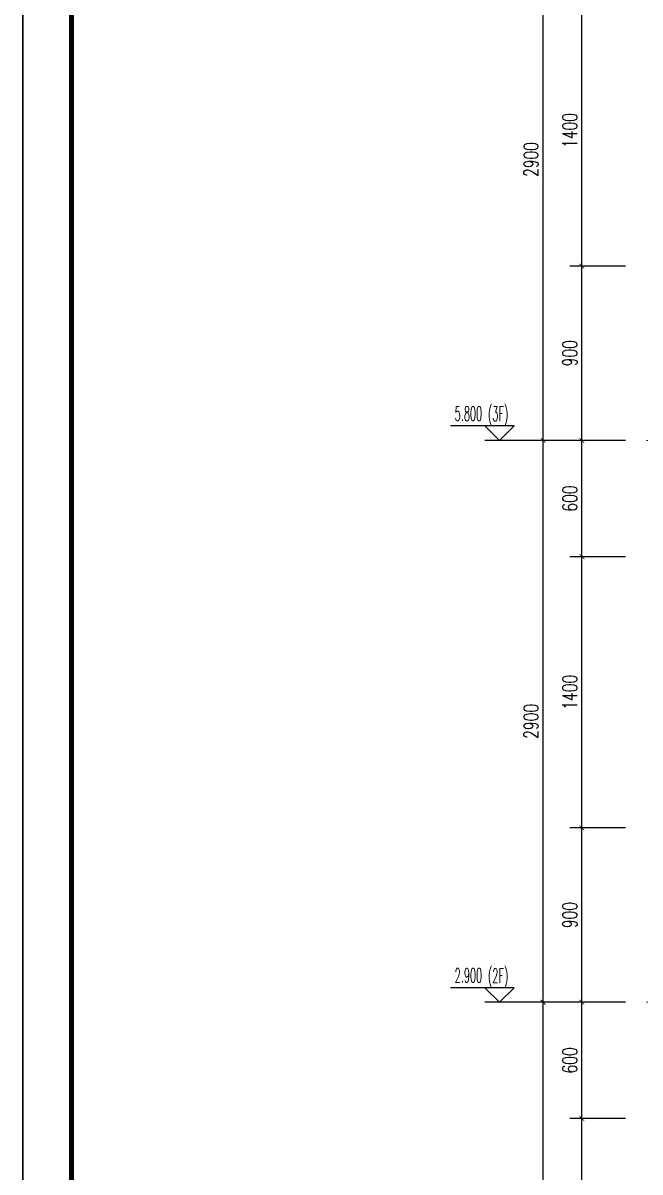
# Model space of a CAD drawing. Extents: x -655480 to 203344, y -294099 to 287156.
# Drawn here: x 140628 to 143812, y 125308 to 131239 of the extents above; entities that cross this region are included whole.
import ezdxf

# ---------------------------------------------------------------- set-up
doc = ezdxf.new("R2010")
doc.units = 0
doc.header["$LTSCALE"] = 1000
doc.linetypes.add('DOTE', pattern=[2.42, 2, -0.2, 0.02, -0.2])
doc.layers.get('0').update_dxf_attribs({"linetype": 'CONTINUOUS'})
doc.layers.get('DEFPOINTS').update_dxf_attribs({"linetype": 'CONTINUOUS'})
for name, color, linetype in [('DIM_ELEV', 3, 'CONTINUOUS'), ('PUB_DIM', 3, 'CONTINUOUS'), ('PUB_TEXT', 2, 'CONTINUOUS')]:
    doc.layers.add(name, color=color, linetype=linetype)
doc.layers.add('DOTE', color=19, linetype='DOTE', lineweight=9)
doc.layers.add('图框', color=9, linetype='CONTINUOUS', lineweight=18)
doc.layers.add('yichutu', color=7, linetype='CONTINUOUS', true_color=0xffffff)
doc.styles.add('_TCH_DIM', font='SIMPLEX.shx', dxfattribs={"width": 0.7, "bigfont": 'GBCBIG.shx'})
doc.styles.add('_TCH_DIM_T3', font='SIMPLEX', dxfattribs={"width": 0.705882, "bigfont": 'GBCBIG'})
doc.dimstyles.new('_TCH_ARCH&&25', dxfattribs={"dimtxt": 74.375, "dimasz": 25, "dimexe": 62.5, "dimexo": 75, "dimgap": 25, "dimtad": 1, "dimdec": 0, "dimzin": 0, "dimdsep": 46, "dimtxsty": '_TCH_DIM_T3', "dimblk": 'ARCHTICK', "dimcen": 0.09, "dimclrt": 7, "dimazin": 0, "dimtfac": 1, "dimtdec": 0, "dimtix": 1, "dimtmove": 2, "dimatfit": 3, "dimldrblk": 'ARCHTICK', "dimfxl": 1, "dimtolj": 1, "dimtzin": 0, "dimarcsym": 0})

# ---------------------------------------------------------------- blocks, each defined once
blk = doc.blocks.new('GFDDDDRG')
at = {"layer": '图框'}
blk.add_lwpolyline([(923310, -107437), (923310, -159999), (893610, -159999), (893610, -107437)], close=True, dxfattribs=at)
blk.add_lwpolyline([(923310, -107437), (923310, -159999), (893610, -159999), (893610, -107437)], close=True, dxfattribs=at)
at = {"layer": '图框', "const_width": 50}
blk.add_lwpolyline([(894110, -159499), (922810, -159499), (922810, -108687), (894110, -108687)], close=True, dxfattribs=at)
blk = doc.blocks.new('yct-1051-594-26275-14850-25-1002.0')
at = {"layer": 'yichutu', "color": 7, "true_color": 0xffffff}
blk.add_lwpolyline([(0, 0), (0, 14850), (26275, 14850), (26275, 0)], close=True, dxfattribs=at)
blk = doc.blocks.new('_ArchTick')
at = {"color": 0, "linetype": 'ByBlock', "const_width": 0.15}
blk.add_lwpolyline([(-0.5, -0.5), (0.5, 0.5)], dxfattribs=at)
blk = doc.blocks.new('*D2754')
at = {"layer": 'DEFPOINTS', "color": 0, "transparency": 16777216}
for p in [(143512.3, 125584.6), (143812.3, 125584.6), (143812.3, 124184.6)]:
    blk.add_point(p, dxfattribs=at)
at = {"layer": 'PUB_DIM', "color": 0, "lineweight": -2, "transparency": 16777216}
for p, q in [((143737.3, 125584.6), (143449.8, 125584.6)), ((143512.3, 124184.6), (143512.3, 125584.6)), ((143737.3, 124184.6), (143449.8, 124184.6))]:
    blk.add_line(p, q, dxfattribs=at)
at = {"layer": 'PUB_DIM', "color": 0, "lineweight": -2, "transparency": 16777216, "xscale": 25, "yscale": 25, "zscale": 25}
for p, rotation in [((143512.3, 125584.6), 90), ((143512.3, 124184.6), 270)]:
    blk.add_blockref('_ArchTick', p, dxfattribs=dict(at, rotation=rotation))
at = {"layer": 'PUB_DIM', "color": 7, "transparency": 16777216, "insert": (143450.1, 124884.6), "char_height": 74.38, "attachment_point": 5, "rotation": 90, "style": '_TCH_DIM_T3'}
blk.add_mtext('\\A1;1400', dxfattribs=at)
blk = doc.blocks.new('*D2756')
at = {"layer": 'DEFPOINTS', "color": 0, "transparency": 16777216}
for p in [(143312.3, 126184.6), (143812.3, 126184.6), (143812.3, 123284.6)]:
    blk.add_point(p, dxfattribs=at)
at = {"layer": 'PUB_DIM', "color": 0, "lineweight": -2, "transparency": 16777216}
for p, q in [((143737.3, 126184.6), (143249.8, 126184.6)), ((143312.3, 123284.6), (143312.3, 126184.6)), ((143737.3, 123284.6), (143249.8, 123284.6))]:
    blk.add_line(p, q, dxfattribs=at)
at = {"layer": 'PUB_DIM', "color": 0, "lineweight": -2, "transparency": 16777216, "xscale": 25, "yscale": 25, "zscale": 25}
for p, rotation in [((143312.3, 126184.6), 90), ((143312.3, 123284.6), 270)]:
    blk.add_blockref('_ArchTick', p, dxfattribs=dict(at, rotation=rotation))
at = {"layer": 'PUB_DIM', "color": 7, "transparency": 16777216, "insert": (143250.1, 124734.6), "char_height": 74.38, "attachment_point": 5, "rotation": 90, "style": '_TCH_DIM_T3'}
blk.add_mtext('\\A1;2900', dxfattribs=at)
blk = doc.blocks.new('*D3420')
at = {"layer": 'DEFPOINTS', "color": 0, "transparency": 16777216}
for p in [(143512.3, 126184.6), (143812.3, 126184.6), (143812.3, 125584.6)]:
    blk.add_point(p, dxfattribs=at)
at = {"layer": 'PUB_DIM', "color": 0, "lineweight": -2, "transparency": 16777216}
for p, q in [((143737.3, 126184.6), (143449.8, 126184.6)), ((143512.3, 125584.6), (143512.3, 126184.6)), ((143737.3, 125584.6), (143449.8, 125584.6))]:
    blk.add_line(p, q, dxfattribs=at)
at = {"layer": 'PUB_DIM', "color": 0, "lineweight": -2, "transparency": 16777216, "xscale": 25, "yscale": 25, "zscale": 25}
for p, rotation in [((143512.3, 126184.6), 90), ((143512.3, 125584.6), 270)]:
    blk.add_blockref('_ArchTick', p, dxfattribs=dict(at, rotation=rotation))
at = {"layer": 'PUB_DIM', "color": 7, "transparency": 16777216, "insert": (143450.1, 125884.6), "char_height": 74.38, "attachment_point": 5, "rotation": 90, "style": '_TCH_DIM_T3'}
blk.add_mtext('\\A1;600', dxfattribs=at)
blk = doc.blocks.new('*D3421')
at = {"layer": 'DEFPOINTS', "color": 0, "transparency": 16777216}
for p in [(143512.3, 127084.6), (143812.3, 127084.6), (143812.3, 126184.6)]:
    blk.add_point(p, dxfattribs=at)
at = {"layer": 'PUB_DIM', "color": 0, "lineweight": -2, "transparency": 16777216}
for p, q in [((143737.3, 127084.6), (143449.8, 127084.6)), ((143512.3, 126184.6), (143512.3, 127084.6)), ((143737.3, 126184.6), (143449.8, 126184.6))]:
    blk.add_line(p, q, dxfattribs=at)
at = {"layer": 'PUB_DIM', "color": 0, "lineweight": -2, "transparency": 16777216, "xscale": 25, "yscale": 25, "zscale": 25}
for p, rotation in [((143512.3, 127084.6), 90), ((143512.3, 126184.6), 270)]:
    blk.add_blockref('_ArchTick', p, dxfattribs=dict(at, rotation=rotation))
at = {"layer": 'PUB_DIM', "color": 7, "transparency": 16777216, "insert": (143450.1, 126634.6), "char_height": 74.38, "attachment_point": 5, "rotation": 90, "style": '_TCH_DIM_T3'}
blk.add_mtext('\\A1;900', dxfattribs=at)
blk = doc.blocks.new('*D3422')
at = {"layer": 'DEFPOINTS', "color": 0, "transparency": 16777216}
for p in [(143512.3, 128484.6), (143812.3, 128484.6), (143812.3, 127084.6)]:
    blk.add_point(p, dxfattribs=at)
at = {"layer": 'PUB_DIM', "color": 0, "lineweight": -2, "transparency": 16777216}
for p, q in [((143737.3, 128484.6), (143449.8, 128484.6)), ((143512.3, 127084.6), (143512.3, 128484.6)), ((143737.3, 127084.6), (143449.8, 127084.6))]:
    blk.add_line(p, q, dxfattribs=at)
at = {"layer": 'PUB_DIM', "color": 0, "lineweight": -2, "transparency": 16777216, "xscale": 25, "yscale": 25, "zscale": 25}
for p, rotation in [((143512.3, 128484.6), 90), ((143512.3, 127084.6), 270)]:
    blk.add_blockref('_ArchTick', p, dxfattribs=dict(at, rotation=rotation))
at = {"layer": 'PUB_DIM', "color": 7, "transparency": 16777216, "insert": (143450.1, 127784.6), "char_height": 74.38, "attachment_point": 5, "rotation": 90, "style": '_TCH_DIM_T3'}
blk.add_mtext('\\A1;1400', dxfattribs=at)
blk = doc.blocks.new('*D3423')
at = {"layer": 'DEFPOINTS', "color": 0, "transparency": 16777216}
for p in [(143512.3, 129084.6), (143812.3, 129084.6), (143812.3, 128484.6)]:
    blk.add_point(p, dxfattribs=at)
at = {"layer": 'PUB_DIM', "color": 0, "lineweight": -2, "transparency": 16777216}
for p, q in [((143737.3, 129084.6), (143449.8, 129084.6)), ((143512.3, 128484.6), (143512.3, 129084.6)), ((143737.3, 128484.6), (143449.8, 128484.6))]:
    blk.add_line(p, q, dxfattribs=at)
at = {"layer": 'PUB_DIM', "color": 0, "lineweight": -2, "transparency": 16777216, "xscale": 25, "yscale": 25, "zscale": 25}
for p, rotation in [((143512.3, 129084.6), 90), ((143512.3, 128484.6), 270)]:
    blk.add_blockref('_ArchTick', p, dxfattribs=dict(at, rotation=rotation))
at = {"layer": 'PUB_DIM', "color": 7, "transparency": 16777216, "insert": (143450.1, 128784.6), "char_height": 74.38, "attachment_point": 5, "rotation": 90, "style": '_TCH_DIM_T3'}
blk.add_mtext('\\A1;600', dxfattribs=at)
blk = doc.blocks.new('*D3424')
at = {"layer": 'DEFPOINTS', "color": 0, "transparency": 16777216}
for p in [(143512.3, 129984.6), (143812.3, 129984.6), (143812.3, 129084.6)]:
    blk.add_point(p, dxfattribs=at)
at = {"layer": 'PUB_DIM', "color": 0, "lineweight": -2, "transparency": 16777216}
for p, q in [((143737.3, 129984.6), (143449.8, 129984.6)), ((143512.3, 129084.6), (143512.3, 129984.6)), ((143737.3, 129084.6), (143449.8, 129084.6))]:
    blk.add_line(p, q, dxfattribs=at)
at = {"layer": 'PUB_DIM', "color": 0, "lineweight": -2, "transparency": 16777216, "xscale": 25, "yscale": 25, "zscale": 25}
for p, rotation in [((143512.3, 129984.6), 90), ((143512.3, 129084.6), 270)]:
    blk.add_blockref('_ArchTick', p, dxfattribs=dict(at, rotation=rotation))
at = {"layer": 'PUB_DIM', "color": 7, "transparency": 16777216, "insert": (143450.1, 129534.6), "char_height": 74.38, "attachment_point": 5, "rotation": 90, "style": '_TCH_DIM_T3'}
blk.add_mtext('\\A1;900', dxfattribs=at)
blk = doc.blocks.new('*D3425')
at = {"layer": 'DEFPOINTS', "color": 0, "transparency": 16777216}
for p in [(143512.3, 131384.6), (143812.3, 131384.6), (143812.3, 129984.6)]:
    blk.add_point(p, dxfattribs=at)
at = {"layer": 'PUB_DIM', "color": 0, "lineweight": -2, "transparency": 16777216}
for p, q in [((143737.3, 131384.6), (143449.8, 131384.6)), ((143512.3, 129984.6), (143512.3, 131384.6)), ((143737.3, 129984.6), (143449.8, 129984.6))]:
    blk.add_line(p, q, dxfattribs=at)
at = {"layer": 'PUB_DIM', "color": 0, "lineweight": -2, "transparency": 16777216, "xscale": 25, "yscale": 25, "zscale": 25}
for p, rotation in [((143512.3, 131384.6), 90), ((143512.3, 129984.6), 270)]:
    blk.add_blockref('_ArchTick', p, dxfattribs=dict(at, rotation=rotation))
at = {"layer": 'PUB_DIM', "color": 7, "transparency": 16777216, "insert": (143450.1, 130684.6), "char_height": 74.38, "attachment_point": 5, "rotation": 90, "style": '_TCH_DIM_T3'}
blk.add_mtext('\\A1;1400', dxfattribs=at)
blk = doc.blocks.new('*D3437')
at = {"layer": 'DEFPOINTS', "color": 0, "transparency": 16777216}
for p in [(143312.3, 129084.6), (143812.3, 129084.6), (143812.3, 126184.6)]:
    blk.add_point(p, dxfattribs=at)
at = {"layer": 'PUB_DIM', "color": 0, "lineweight": -2, "transparency": 16777216}
for p, q in [((143737.3, 129084.6), (143249.8, 129084.6)), ((143312.3, 126184.6), (143312.3, 129084.6)), ((143737.3, 126184.6), (143249.8, 126184.6))]:
    blk.add_line(p, q, dxfattribs=at)
at = {"layer": 'PUB_DIM', "color": 0, "lineweight": -2, "transparency": 16777216, "xscale": 25, "yscale": 25, "zscale": 25}
for p, rotation in [((143312.3, 129084.6), 90), ((143312.3, 126184.6), 270)]:
    blk.add_blockref('_ArchTick', p, dxfattribs=dict(at, rotation=rotation))
at = {"layer": 'PUB_DIM', "color": 7, "transparency": 16777216, "insert": (143250.1, 127634.6), "char_height": 74.38, "attachment_point": 5, "rotation": 90, "style": '_TCH_DIM_T3'}
blk.add_mtext('\\A1;2900', dxfattribs=at)
blk = doc.blocks.new('*D3438')
at = {"layer": 'DEFPOINTS', "color": 0, "transparency": 16777216}
for p in [(143312.3, 131984.6), (143812.3, 131984.6), (143812.3, 129084.6)]:
    blk.add_point(p, dxfattribs=at)
at = {"layer": 'PUB_DIM', "color": 0, "lineweight": -2, "transparency": 16777216}
for p, q in [((143737.3, 131984.6), (143249.8, 131984.6)), ((143312.3, 129084.6), (143312.3, 131984.6)), ((143737.3, 129084.6), (143249.8, 129084.6))]:
    blk.add_line(p, q, dxfattribs=at)
at = {"layer": 'PUB_DIM', "color": 0, "lineweight": -2, "transparency": 16777216, "xscale": 25, "yscale": 25, "zscale": 25}
for p, rotation in [((143312.3, 131984.6), 90), ((143312.3, 129084.6), 270)]:
    blk.add_blockref('_ArchTick', p, dxfattribs=dict(at, rotation=rotation))
at = {"layer": 'PUB_DIM', "color": 7, "transparency": 16777216, "insert": (143250.1, 130534.6), "char_height": 74.38, "attachment_point": 5, "rotation": 90, "style": '_TCH_DIM_T3'}
blk.add_mtext('\\A1;2900', dxfattribs=at)
blk = doc.blocks.new('20210902.15311138')
at = {"layer": 'DOTE', "color": 1, "linetype": 'DOTE', "ltscale": 0.2}
for p, q in [((80411.7, -126345.9), (78043, -126345.9)), ((80411.7, -129245.9), (78043, -129245.9))]:
    blk.add_line(p, q, dxfattribs=at)

msp = doc.modelspace()

# ---------------------------------------------------------------- linework, layer by layer
at = {"layer": 'DIM_ELEV'}
for p, q in [((143162.31, 129159.56), (142834.31, 129159.56)), ((143087.31, 129084.56), (143012.31, 129159.56)), ((143087.31, 129084.56), (143162.31, 129159.56)), ((143512.31, 129084.56), (143012.31, 129084.56))]:
    msp.add_line(p, q, dxfattribs=at)
at = {"layer": 'DIM_ELEV', "color": 1}
for p, q in [((143162.31, 126259.56), (142834.31, 126259.56)), ((143087.31, 126184.56), (143012.31, 126259.56)), ((143087.31, 126184.56), (143162.31, 126259.56)), ((143512.31, 126184.56), (143012.31, 126184.56))]:
    msp.add_line(p, q, dxfattribs=at)

# ---------------------------------------------------------------- block references
at = {"xscale": 0.5, "yscale": 0.5, "zscale": 0.5}
msp.add_blockref('GFDDDDRG', (-306176.43, 198011.07), dxfattribs=at)
at = {"layer": 'DOTE'}
msp.add_blockref('20210902.15311138', (65769.33, 255430.45), dxfattribs=at)
at = {"layer": 'yichutu', "rotation": 270}
msp.add_blockref('yct-1051-594-26275-14850-25-1002.0', (140628.46, 144292.59), dxfattribs=at)

# ---------------------------------------------------------------- texts
at = {"layer": 'PUB_TEXT', "style": '_TCH_DIM', "width": 0.494118}
for s, p in [('5.800', (142856.21, 129185.81)), ('(3F)', (143028.36, 129184.59))]:
    msp.add_text(s, height=74.375, dxfattribs=at).set_placement(p)
at = {"layer": 'PUB_TEXT', "color": 1, "style": '_TCH_DIM', "width": 0.494118}
for s, p in [('2.900', (142856.21, 126285.81)), ('(2F)', (143028.36, 126284.59))]:
    msp.add_text(s, height=74.375, dxfattribs=at).set_placement(p)

# ---------------------------------------------------------------- dimensions: what is measured, and where the dimension line sits
at = {"layer": 'PUB_DIM'}
for p1, p2, distance, picture, middle in [((143812.31, 129084.56), (143812.31, 131984.56), 500, '*D3438', (143250.13, 130534.56)), ((143812.31, 129984.56), (143812.31, 131384.56), 300, '*D3425', (143450.13, 130684.56)), ((143812.31, 129084.56), (143812.31, 129984.56), 300, '*D3424', (143450.13, 129534.56)), ((143812.31, 126184.56), (143812.31, 129084.56), 500, '*D3437', (143250.13, 127634.56)), ((143812.31, 128484.56), (143812.31, 129084.56), 300, '*D3423', (143450.13, 128784.56)), ((143812.31, 127084.56), (143812.31, 128484.56), 300, '*D3422', (143450.13, 127784.56)), ((143812.31, 126184.56), (143812.31, 127084.56), 300, '*D3421', (143450.13, 126634.56)), ((143812.31, 123284.56), (143812.31, 126184.56), 500, '*D2756', (143250.13, 124734.56)), ((143812.31, 125584.56), (143812.31, 126184.56), 300, '*D3420', (143450.13, 125884.56)), ((143812.31, 124184.56), (143812.31, 125584.56), 300, '*D2754', (143450.13, 124884.56))]:
    dim = msp.add_aligned_dim(p1=p1, p2=p2, distance=distance, dimstyle='_TCH_ARCH&&25', dxfattribs=at)
    dim.commit()
    dim.dimension.update_dxf_attribs({"geometry": picture, "text_midpoint": middle})

doc.saveas('drawing.dxf')
